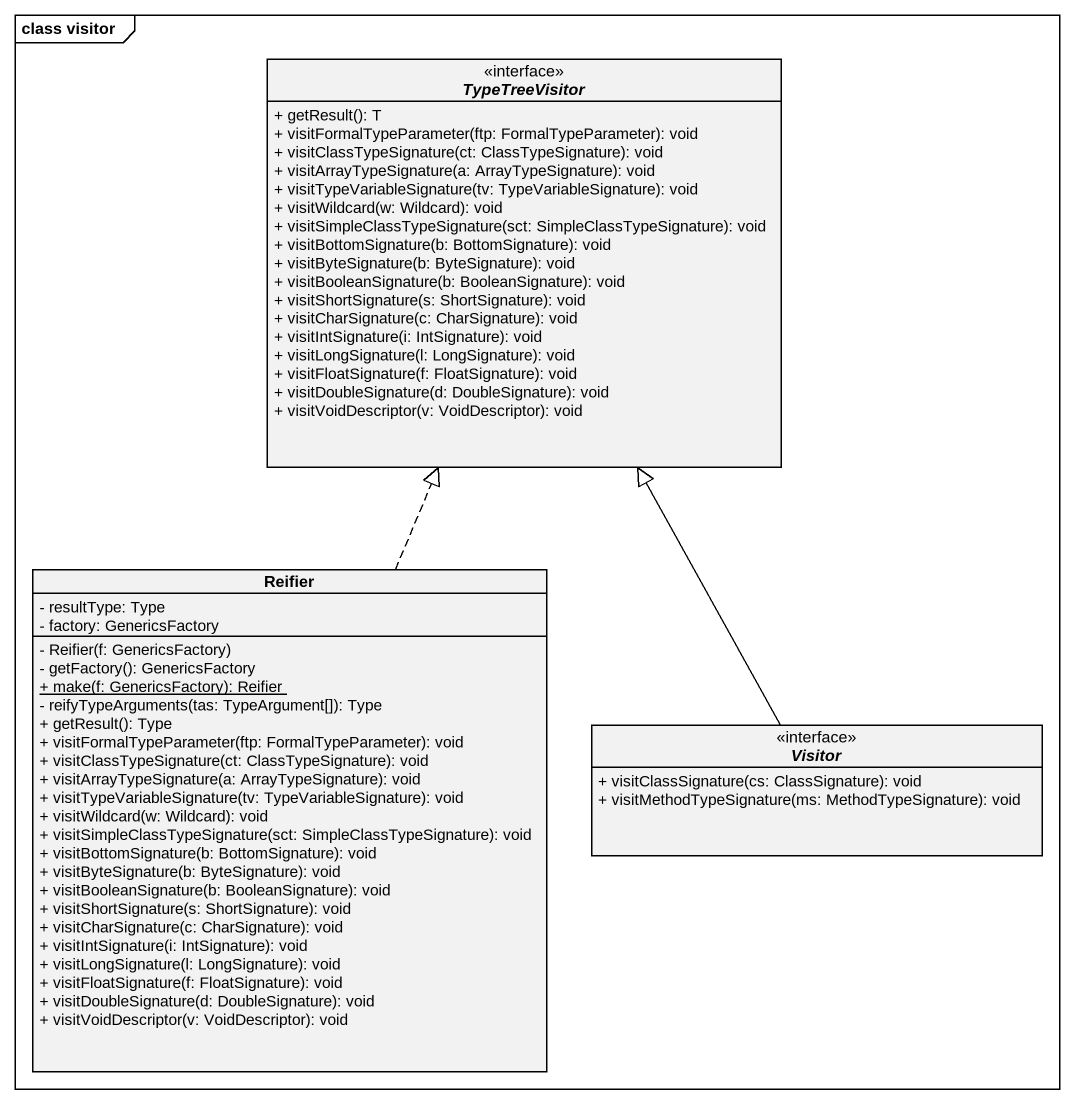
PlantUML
@startuml
mainframe class visitor
hide circle
hide empty members
skinparam classAttributeIconSize 0
interface TypeTreeVisitor <<interface>> {
  + getResult(): T
  + visitFormalTypeParameter(ftp: FormalTypeParameter): void
  + visitClassTypeSignature(ct: ClassTypeSignature): void
  + visitArrayTypeSignature(a: ArrayTypeSignature): void
  + visitTypeVariableSignature(tv: TypeVariableSignature): void
  + visitWildcard(w: Wildcard): void
  + visitSimpleClassTypeSignature(sct: SimpleClassTypeSignature): void
  + visitBottomSignature(b: BottomSignature): void
  + visitByteSignature(b: ByteSignature): void
  + visitBooleanSignature(b: BooleanSignature): void
  + visitShortSignature(s: ShortSignature): void
  + visitCharSignature(c: CharSignature): void
  + visitIntSignature(i: IntSignature): void
  + visitLongSignature(l: LongSignature): void
  + visitFloatSignature(f: FloatSignature): void
  + visitDoubleSignature(d: DoubleSignature): void
  + visitVoidDescriptor(v: VoidDescriptor): void
}
class Reifier {
  - resultType: Type
  - factory: GenericsFactory
  - Reifier(f: GenericsFactory)
  - getFactory(): GenericsFactory
  {static} + make(f: GenericsFactory): Reifier
  - reifyTypeArguments(tas: TypeArgument[]): Type
  + getResult(): Type
  + visitFormalTypeParameter(ftp: FormalTypeParameter): void
  + visitClassTypeSignature(ct: ClassTypeSignature): void
  + visitArrayTypeSignature(a: ArrayTypeSignature): void
  + visitTypeVariableSignature(tv: TypeVariableSignature): void
  + visitWildcard(w: Wildcard): void
  + visitSimpleClassTypeSignature(sct: SimpleClassTypeSignature): void
  + visitBottomSignature(b: BottomSignature): void
  + visitByteSignature(b: ByteSignature): void
  + visitBooleanSignature(b: BooleanSignature): void
  + visitShortSignature(s: ShortSignature): void
  + visitCharSignature(c: CharSignature): void
  + visitIntSignature(i: IntSignature): void
  + visitLongSignature(l: LongSignature): void
  + visitFloatSignature(f: FloatSignature): void
  + visitDoubleSignature(d: DoubleSignature): void
  + visitVoidDescriptor(v: VoidDescriptor): void
}
interface Visitor <<interface>> {
  + visitClassSignature(cs: ClassSignature): void
  + visitMethodTypeSignature(ms: MethodTypeSignature): void
}
Reifier .up.|> TypeTreeVisitor
Visitor -up-|> TypeTreeVisitor
@enduml
